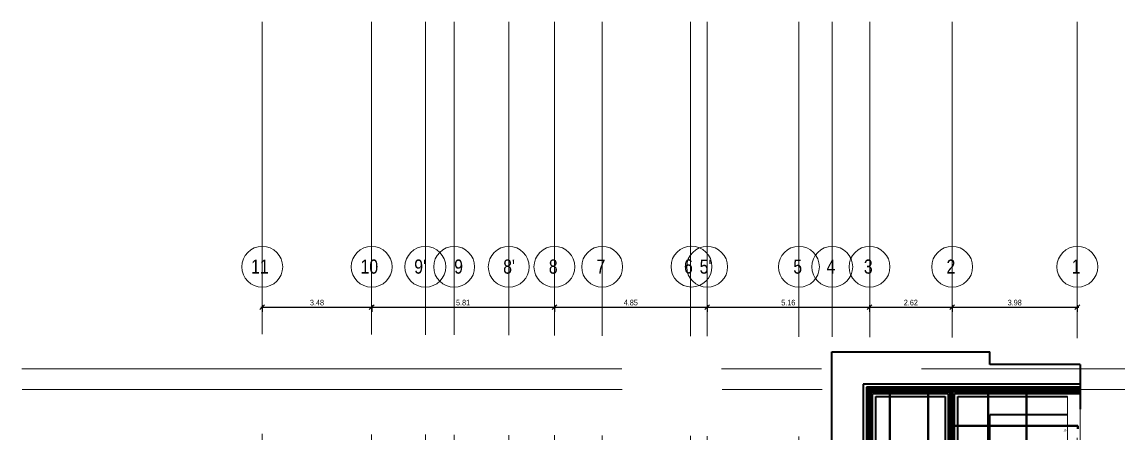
# Model space of a CAD drawing. Header units: millimetres. Extents: x 1130 to 2176, y -195 to 376.
# Drawn here: x 1835.4 to 1870.22, y 313.87 to 326.95 of the extents above; entities that cross this region are included whole.
import ezdxf

# ---------------------------------------------------------------- set-up
doc = ezdxf.new("R2010")
doc.units = ezdxf.units.MM
doc.linetypes.add('CENTER2', pattern=[28.575, 19.05, -3.175, 3.175, -3.175])
for name, color, linetype, lineweight in [('A-ANNO-DIMS', 7, 'Continuous', 9), ('EDIS-EJES COLUMNAS', 9, 'CENTER2', 15), ('EDIS-ESCALERA', 2, 'Continuous', 15), ('EDIS-PANTALLAS', 3, 'Continuous', 15), ('EDIS-PEDESTALES', 4, 'Continuous', 13), ('EDIS-REFUERZO HORIZONTAL', 7, 'Continuous', 40), ('EDIS-REFUERZO-VERTICAL', 7, 'Continuous', 40), ('EDIS-SIM', 42, 'Continuous', 15), ('EDIS-VIGAS RIOSTRAS', 6, 'Continuous', 13), ('S-GRID-IDEN', 3, 'Continuous', 9)]:
    doc.layers.add(name, color=color, linetype=linetype, lineweight=lineweight)
doc.layers.add('EDIS-MURO PERIMETRAL', color=3, linetype='Continuous')
doc.styles.add('ARIAL', font='arial.ttf')
doc.styles.add('Arial_2', font='arial.ttf', dxfattribs={"width": 0.8, "height": 0.18})
doc.dimstyles.new('Lineal_-_3_mm_Arial', dxfattribs={"dimscale": 0.3048, "dimtxt": 0.18, "dimasz": 0.492126, "dimexe": 0.492126, "dimexo": 0.164042, "dimgap": 0.164042, "dimtad": 1, "dimrnd": 0.01, "dimzin": 0, "dimdsep": 46, "dimtxsty": 'Arial_2', "dimblk1": 'OBLIQUE', "dimblk2": 'OBLIQUE', "dimsah": 1, "dimcen": 0.09, "dimdle": 0.164042, "dimclrt": 2, "dimazin": 0, "dimtfac": 1, "dimtix": 1, "dimtmove": 0, "dimatfit": 3, "dimfxl": 1, "dimtvp": 1, "dimtfill": 1, "dimtolj": 1, "dimtzin": 0, "dimarcsym": 2})

# ---------------------------------------------------------------- blocks, each defined once
blk = doc.blocks.new('Rejilla - M_Extremo inicial de rejilla - Círculo-45800-PLANTA SOTANO -3_25')
at = {"layer": 'S-GRID-IDEN'}
blk.add_circle((0, 0), 0.0065, dxfattribs=at)
blk = doc.blocks.new('_Oblique')
at = {"color": 0, "linetype": 'ByBlock', "lineweight": -2}
blk.add_line((-0.5, -0.5), (0.5, 0.5), dxfattribs=at)
blk = doc.blocks.new('*D255')
at = {"layer": 'A-ANNO-DIMS', "color": 0, "lineweight": -2, "transparency": 16777216}
for p, q in [((1862.271, 317.876), (1864.996, 317.876)), ((1862.321, 317.932), (1862.321, 317.726)), ((1864.946, 317.932), (1864.946, 317.726))]:
    blk.add_line(p, q, dxfattribs=at)
at = {"layer": 'Defpoints', "color": 0, "transparency": 16777216}
for p in [(1862.321, 317.982), (1864.946, 317.982), (1864.946, 317.876)]:
    blk.add_point(p, dxfattribs=at)
at = {"layer": 'A-ANNO-DIMS', "color": 0, "lineweight": -2, "transparency": 16777216, "xscale": 0.15, "yscale": 0.15, "zscale": 0.15, "rotation": 180}
blk.add_blockref('_Oblique', (1862.321, 317.876), dxfattribs=at)
at = {"layer": 'A-ANNO-DIMS', "color": 0, "lineweight": -2, "transparency": 16777216, "xscale": 0.15, "yscale": 0.15, "zscale": 0.15}
blk.add_blockref('_Oblique', (1864.946, 317.876), dxfattribs=at)
at = {"layer": 'A-ANNO-DIMS', "color": 2, "transparency": 16777216, "insert": (1863.633, 318.018), "char_height": 0.18, "width": 0.46109, "attachment_point": 5, "style": 'Arial_2', "bg_fill": 3, "box_fill_scale": 1.1, "bg_fill_color": 256, "bg_fill_true_color": 13158600, "bg_fill_transparency": 0}
blk.add_mtext('\\A1;2.62', dxfattribs=at)
blk = doc.blocks.new('*D256')
at = {"layer": 'A-ANNO-DIMS', "color": 0, "lineweight": -2, "transparency": 16777216}
for p, q in [((1864.896, 317.876), (1868.971, 317.876)), ((1864.946, 317.932), (1864.946, 317.726)), ((1868.921, 317.932), (1868.921, 317.726))]:
    blk.add_line(p, q, dxfattribs=at)
at = {"layer": 'Defpoints', "color": 0, "transparency": 16777216}
for p in [(1864.946, 317.982), (1868.921, 317.982), (1868.921, 317.876)]:
    blk.add_point(p, dxfattribs=at)
at = {"layer": 'A-ANNO-DIMS', "color": 0, "lineweight": -2, "transparency": 16777216, "xscale": 0.15, "yscale": 0.15, "zscale": 0.15, "rotation": 180}
blk.add_blockref('_Oblique', (1864.946, 317.876), dxfattribs=at)
at = {"layer": 'A-ANNO-DIMS', "color": 0, "lineweight": -2, "transparency": 16777216, "xscale": 0.15, "yscale": 0.15, "zscale": 0.15}
blk.add_blockref('_Oblique', (1868.921, 317.876), dxfattribs=at)
at = {"layer": 'A-ANNO-DIMS', "color": 2, "transparency": 16777216, "insert": (1866.933, 318.018), "char_height": 0.18, "width": 0.46109, "attachment_point": 5, "style": 'Arial_2', "bg_fill": 3, "box_fill_scale": 1.1, "bg_fill_color": 256, "bg_fill_true_color": 13158600, "bg_fill_transparency": 0}
blk.add_mtext('\\A1;3.98', dxfattribs=at)
blk = doc.blocks.new('*D257')
at = {"layer": 'A-ANNO-DIMS', "color": 0, "lineweight": -2, "transparency": 16777216}
for p, q in [((1842.984, 317.876), (1846.559, 317.876)), ((1843.034, 317.932), (1843.034, 317.726)), ((1846.509, 317.932), (1846.509, 317.726))]:
    blk.add_line(p, q, dxfattribs=at)
at = {"layer": 'Defpoints', "color": 0, "transparency": 16777216}
for p in [(1843.034, 317.982), (1846.509, 317.982), (1846.509, 317.876)]:
    blk.add_point(p, dxfattribs=at)
at = {"layer": 'A-ANNO-DIMS', "color": 0, "lineweight": -2, "transparency": 16777216, "xscale": 0.15, "yscale": 0.15, "zscale": 0.15, "rotation": 180}
blk.add_blockref('_Oblique', (1843.034, 317.876), dxfattribs=at)
at = {"layer": 'A-ANNO-DIMS', "color": 0, "lineweight": -2, "transparency": 16777216, "xscale": 0.15, "yscale": 0.15, "zscale": 0.15}
blk.add_blockref('_Oblique', (1846.509, 317.876), dxfattribs=at)
at = {"layer": 'A-ANNO-DIMS', "color": 2, "transparency": 16777216, "insert": (1844.772, 318.018), "char_height": 0.18, "width": 0.46109, "attachment_point": 5, "style": 'Arial_2', "bg_fill": 3, "box_fill_scale": 1.1, "bg_fill_color": 256, "bg_fill_true_color": 13158600, "bg_fill_transparency": 0}
blk.add_mtext('\\A1;3.48', dxfattribs=at)
blk = doc.blocks.new('*D258')
at = {"layer": 'A-ANNO-DIMS', "color": 0, "lineweight": -2, "transparency": 16777216}
for p, q in [((1846.459, 317.876), (1852.364, 317.876)), ((1846.509, 317.932), (1846.509, 317.726)), ((1852.314, 317.932), (1852.314, 317.726))]:
    blk.add_line(p, q, dxfattribs=at)
at = {"layer": 'Defpoints', "color": 0, "transparency": 16777216}
for p in [(1846.509, 317.982), (1852.314, 317.982), (1852.314, 317.876)]:
    blk.add_point(p, dxfattribs=at)
at = {"layer": 'A-ANNO-DIMS', "color": 0, "lineweight": -2, "transparency": 16777216, "xscale": 0.15, "yscale": 0.15, "zscale": 0.15, "rotation": 180}
blk.add_blockref('_Oblique', (1846.509, 317.876), dxfattribs=at)
at = {"layer": 'A-ANNO-DIMS', "color": 0, "lineweight": -2, "transparency": 16777216, "xscale": 0.15, "yscale": 0.15, "zscale": 0.15}
blk.add_blockref('_Oblique', (1852.314, 317.876), dxfattribs=at)
at = {"layer": 'A-ANNO-DIMS', "color": 2, "transparency": 16777216, "insert": (1849.412, 318.018), "char_height": 0.18, "width": 0.46109, "attachment_point": 5, "style": 'Arial_2', "bg_fill": 3, "box_fill_scale": 1.1, "bg_fill_color": 256, "bg_fill_true_color": 13158600, "bg_fill_transparency": 0}
blk.add_mtext('\\A1;5.81', dxfattribs=at)
blk = doc.blocks.new('*D259')
at = {"layer": 'A-ANNO-DIMS', "color": 0, "lineweight": -2, "transparency": 16777216}
for p, q in [((1852.264, 317.876), (1857.214, 317.876)), ((1852.314, 317.932), (1852.314, 317.726)), ((1857.164, 317.932), (1857.164, 317.726))]:
    blk.add_line(p, q, dxfattribs=at)
at = {"layer": 'Defpoints', "color": 0, "transparency": 16777216}
for p in [(1852.314, 317.982), (1857.164, 317.982), (1857.164, 317.876)]:
    blk.add_point(p, dxfattribs=at)
at = {"layer": 'A-ANNO-DIMS', "color": 0, "lineweight": -2, "transparency": 16777216, "xscale": 0.15, "yscale": 0.15, "zscale": 0.15, "rotation": 180}
blk.add_blockref('_Oblique', (1852.314, 317.876), dxfattribs=at)
at = {"layer": 'A-ANNO-DIMS', "color": 0, "lineweight": -2, "transparency": 16777216, "xscale": 0.15, "yscale": 0.15, "zscale": 0.15}
blk.add_blockref('_Oblique', (1857.164, 317.876), dxfattribs=at)
at = {"layer": 'A-ANNO-DIMS', "color": 2, "transparency": 16777216, "insert": (1854.739, 318.018), "char_height": 0.18, "width": 0.46109, "attachment_point": 5, "style": 'Arial_2', "bg_fill": 3, "box_fill_scale": 1.1, "bg_fill_color": 256, "bg_fill_true_color": 13158600, "bg_fill_transparency": 0}
blk.add_mtext('\\A1;4.85', dxfattribs=at)
blk = doc.blocks.new('*D260')
at = {"layer": 'A-ANNO-DIMS', "color": 0, "lineweight": -2, "transparency": 16777216}
for p, q in [((1857.114, 317.876), (1862.371, 317.876)), ((1857.164, 317.932), (1857.164, 317.726)), ((1862.321, 317.932), (1862.321, 317.726))]:
    blk.add_line(p, q, dxfattribs=at)
at = {"layer": 'Defpoints', "color": 0, "transparency": 16777216}
for p in [(1857.164, 317.982), (1862.321, 317.982), (1862.321, 317.876)]:
    blk.add_point(p, dxfattribs=at)
at = {"layer": 'A-ANNO-DIMS', "color": 0, "lineweight": -2, "transparency": 16777216, "xscale": 0.15, "yscale": 0.15, "zscale": 0.15, "rotation": 180}
blk.add_blockref('_Oblique', (1857.164, 317.876), dxfattribs=at)
at = {"layer": 'A-ANNO-DIMS', "color": 0, "lineweight": -2, "transparency": 16777216, "xscale": 0.15, "yscale": 0.15, "zscale": 0.15}
blk.add_blockref('_Oblique', (1862.321, 317.876), dxfattribs=at)
at = {"layer": 'A-ANNO-DIMS', "color": 2, "transparency": 16777216, "insert": (1859.742, 318.018), "char_height": 0.18, "width": 0.46109, "attachment_point": 5, "style": 'Arial_2', "bg_fill": 3, "box_fill_scale": 1.1, "bg_fill_color": 256, "bg_fill_true_color": 13158600, "bg_fill_transparency": 0}
blk.add_mtext('\\A1;5.16', dxfattribs=at)

msp = doc.modelspace()

# ---------------------------------------------------------------- linework, layer by layer
at = {"layer": 'EDIS-EJES COLUMNAS'}
for p, q in [((1843.034, 288.445), (1843.034, 326.947)), ((1852.314, 288.399), (1852.314, 326.947)), ((1857.164, 288.374), (1857.164, 326.947)), ((1864.946, 288.335), (1864.946, 326.947)), ((1868.921, 288.315), (1868.921, 326.947)), ((1835.4, 315.912), (1891.479, 315.912)), ((1835.412, 315.252), (1891.479, 315.252))]:
    msp.add_line(p, q, dxfattribs=at)
at = {"layer": 'EDIS-MURO PERIMETRAL', "lineweight": 35}
for p, q in [((1862.221, 315.327), (1862.221, 312.127)), ((1869.009, 315.327), (1862.221, 315.327)), ((1865.021, 315.252), (1862.221, 315.252)), ((1862.421, 311.927), (1862.421, 315.127)), ((1862.421, 315.127), (1864.821, 315.127)), ((1864.821, 315.127), (1864.821, 311.927)), ((1864.946, 311.927), (1864.946, 315.127)), ((1865.021, 315.127), (1869.009, 315.127)), ((1865.021, 311.927), (1865.021, 315.127)), ((1869.009, 315.127), (1869.009, 315.327))]:
    msp.add_line(p, q, dxfattribs=at)
at = {"layer": 'EDIS-PANTALLAS', "color": 252, "lineweight": 35, "true_color": 0x939598}
for p, q in [((1862.271, 315.277), (1862.271, 312.077)), ((1869.009, 315.277), (1862.271, 315.277)), ((1862.321, 315.227), (1864.921, 315.227)), ((1862.321, 311.927), (1862.321, 315.227)), ((1862.371, 311.977), (1862.371, 315.177)), ((1862.371, 315.177), (1864.871, 315.177)), ((1864.871, 315.177), (1864.871, 311.927)), ((1864.921, 315.227), (1864.921, 311.927)), ((1864.971, 311.927), (1864.971, 315.277)), ((1869.009, 315.227), (1864.971, 315.227)), ((1869.009, 315.177), (1864.971, 315.177))]:
    msp.add_line(p, q, dxfattribs=at)
at = {"layer": 'EDIS-PEDESTALES', "lineweight": 35}
for p, q in [((1862.121, 315.427), (1862.121, 312.227)), ((1869.009, 315.427), (1862.121, 315.427)), ((1862.521, 315.027), (1864.721, 315.027)), ((1862.521, 312.327), (1862.521, 315.027)), ((1864.721, 315.027), (1864.721, 312.327)), ((1865.121, 315.027), (1868.609, 315.027)), ((1865.121, 311.927), (1865.121, 315.027))]:
    msp.add_line(p, q, dxfattribs=at)
at = {"layer": 'EDIS-REFUERZO HORIZONTAL'}
for p, q in [((1864.896, 314.103), (1868.934, 314.103)), ((1864.896, 314.103), (1864.896, 314.003)), ((1868.934, 314.103), (1868.934, 314.003))]:
    msp.add_line(p, q, dxfattribs=at)
at = {"layer": 'EDIS-REFUERZO-VERTICAL'}
for p, q in [((1862.968, 306.352), (1862.968, 315.252)), ((1862.968, 315.252), (1863.068, 315.252)), ((1864.085, 315.252), (1864.185, 315.252)), ((1864.185, 306.352), (1864.185, 315.252)), ((1866.094, 310.398), (1866.094, 315.252)), ((1866.094, 315.252), (1866.194, 315.252)), ((1867.211, 315.252), (1867.311, 315.252)), ((1867.311, 310.398), (1867.311, 315.252))]:
    msp.add_line(p, q, dxfattribs=at)
at = {"layer": 'EDIS-SIM', "color": 3, "lineweight": 35}
for p, q in [((1861.121, 313.227), (1861.121, 316.452)), ((1861.121, 316.452), (1866.146, 316.452)), ((1866.146, 316.052), (1866.146, 316.452)), ((1869.009, 316.052), (1866.146, 316.052)), ((1869.009, 316.052), (1869.009, 314.627)), ((1866.145, 311.928), (1866.146, 314.452)), ((1868.609, 314.452), (1866.146, 314.452))]:
    msp.add_line(p, q, dxfattribs=at)
at = {"layer": 'EDIS-VIGAS RIOSTRAS'}
for p, q in [((1869.009, 310.808), (1869.009, 315.127)), ((1868.609, 310.908), (1868.609, 315.027))]:
    msp.add_line(p, q, dxfattribs=at)

# ---------------------------------------------------------------- block references
at = {"layer": 'S-GRID-IDEN', "xscale": 99.99999999999993, "yscale": 99.99999999999993, "zscale": 99.99999999999993}
for p in [(1843.034, 319.157), (1846.509, 319.157), (1848.214, 319.157), (1849.129, 319.157), (1850.864, 319.157), (1852.314, 319.157), (1853.829, 319.157), (1856.667, 319.164), (1857.164, 319.157), (1860.079, 319.157), (1861.136, 319.157), (1862.321, 319.157), (1864.946, 319.157), (1868.921, 319.157)]:
    msp.add_blockref('Rejilla - M_Extremo inicial de rejilla - Círculo-45800-PLANTA SOTANO -3_25', p, dxfattribs=at)

# ---------------------------------------------------------------- texts
at = {"layer": 'EDIS-ESCALERA', "insert": (1868.479, 313.988), "char_height": 0.0595, "width": 0.10989, "attachment_point": 1, "line_spacing_factor": 0.941778, "style": 'ARIAL'}
msp.add_mtext('10', dxfattribs=at)
at = {"layer": 'S-GRID-IDEN', "char_height": 0.45, "attachment_point": 1, "style": 'Arial_2'}
for s, insert, width in [('11', (1842.68, 319.389), 0.84979), ('10', (1846.155, 319.389), 0.84979), ("9'", (1847.86, 319.389), 0.84979), ('9', (1849.129, 319.389), 0.84979), ("8'", (1850.685, 319.389), 0.42489), ('8', (1852.135, 319.389), 0.42489), ('7', (1853.65, 319.389), 0.42489), ('6', (1856.429, 319.396), 0.5692), ("5'", (1856.926, 319.389), 0.5692), ('5', (1859.9, 319.389), 0.42489), ('4', (1860.957, 319.389), 0.42489), ('3', (1862.142, 319.389), 0.42489), ('2', (1864.767, 319.389), 0.42489), ('1', (1868.742, 319.389), 0.42489)]:
    msp.add_mtext(s, dxfattribs=dict(at, insert=insert, width=width))

# ---------------------------------------------------------------- next in the draw order: dimensions: what is measured, and where the dimension line sits
at = {"layer": 'A-ANNO-DIMS'}
for base, p1, p2, override, picture, middle in [((1846.50906102, 317.875623266), (1843.03406102, 317.981689283), (1846.50906102, 317.981689283), {"dimpost": '<>', "dimfxl": 3.475}, '*D257', (1844.77156102, 318.017587795)), ((1864.945863545, 317.875623266), (1862.320863545, 317.981689283), (1864.945863545, 317.981689283), {"dimpost": '<>', "dimfxl": 2.625}, '*D255', (1863.633363545, 318.017526404))]:
    dim = msp.add_linear_dim(base=base, p1=p1, p2=p2, dimstyle='Lineal_-_3_mm_Arial', override=override, dxfattribs=at)
    dim.commit()
    dim.dimension.update_dxf_attribs({"geometry": picture, "text_midpoint": middle})

# ---------------------------------------------------------------- next in the draw order: dimensions: what is measured, and where the dimension line sits
for base, p1, p2, override, picture, middle in [((1852.31406102, 317.875623266), (1846.50906102, 317.981689283), (1852.31406102, 317.981689283), {"dimpost": '<>', "dimfxl": 5.805}, '*D258', (1849.41156102, 318.017526404)), ((1868.920863545, 317.875623266), (1864.945863545, 317.981689283), (1868.920863545, 317.981689283), {"dimpost": '<>', "dimfxl": 3.975}, '*D256', (1866.933363545, 318.017587795))]:
    dim = msp.add_linear_dim(base=base, p1=p1, p2=p2, dimstyle='Lineal_-_3_mm_Arial', override=override, dxfattribs=at)
    dim.commit()
    dim.dimension.update_dxf_attribs({"geometry": picture, "text_midpoint": middle})

# ---------------------------------------------------------------- next in the draw order: linework, layer by layer
at = {"layer": 'EDIS-EJES COLUMNAS'}
for p, q in [((1846.504, 288.428), (1846.504, 326.947)), ((1848.214, 288.419), (1848.214, 326.947)), ((1849.129, 288.415), (1849.129, 326.947)), ((1850.864, 288.406), (1850.864, 326.947))]:
    msp.add_line(p, q, dxfattribs=at)

# ---------------------------------------------------------------- next in the draw order: dimensions: what is measured, and where the dimension line sits
at = {"layer": 'A-ANNO-DIMS'}
dim = msp.add_linear_dim(base=(1857.164, 317.876), p1=(1852.314, 317.982), p2=(1857.164, 317.982), dimstyle='Lineal_-_3_mm_Arial', override={"dimpost": '<>', "dimfxl": 4.85}, dxfattribs=at)
dim.commit()
dim.dimension.update_dxf_attribs({"geometry": '*D259', "text_midpoint": (1854.739, 318.018)})

# ---------------------------------------------------------------- next in the draw order: linework, layer by layer
at = {"layer": 'EDIS-EJES COLUMNAS'}
for p, q in [((1853.829, 288.391), (1853.829, 326.947)), ((1856.639, 288.377), (1856.639, 326.947))]:
    msp.add_line(p, q, dxfattribs=at)

# ---------------------------------------------------------------- next in the draw order: dimensions: what is measured, and where the dimension line sits
at = {"layer": 'A-ANNO-DIMS'}
dim = msp.add_linear_dim(base=(1862.321, 317.876), p1=(1857.164, 317.982), p2=(1862.321, 317.982), dimstyle='Lineal_-_3_mm_Arial', override={"dimpost": '<>', "dimfxl": 5.156803}, dxfattribs=at)
dim.commit()
dim.dimension.update_dxf_attribs({"geometry": '*D260', "text_midpoint": (1859.742, 318.018)})

# ---------------------------------------------------------------- next in the draw order: linework, layer by layer
at = {"layer": 'EDIS-EJES COLUMNAS'}
for p, q in [((1860.079, 288.36), (1860.079, 326.947)), ((1861.136, 288.354), (1861.136, 326.947)), ((1862.326, 288.348), (1862.326, 326.947))]:
    msp.add_line(p, q, dxfattribs=at)

doc.saveas('drawing.dxf')
